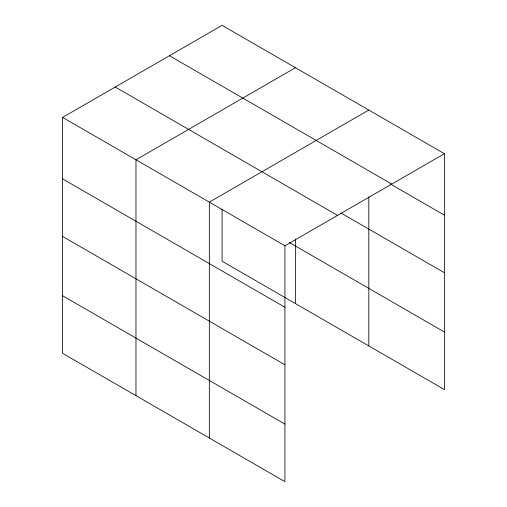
<?xml version="1.0" encoding="UTF-8"?>
<svg xmlns="http://www.w3.org/2000/svg" width="507" height="507" viewBox="0 0 507 507"><rect width="100%" height="100%" fill="white"/><g stroke="black" fill="none" stroke-linecap="round" stroke-linejoin="round"><path stroke-width="0.76" d="M284.921 364.799L284.921 245.775L62.602 117.421L62.602 353.297L284.921 481.65L284.921 364.799L62.602 236.446M222.079 209.188L222.079 261.225L444.398 389.579L444.398 153.703L222.079 25.35L62.602 117.421M295.442 67.704L135.971 159.781L135.971 395.656M368.811 110.063L209.334 202.135L209.334 438.01M284.921 245.775L444.398 153.703M169.452 55.732L391.765 184.085M390.599 184.117L444.398 215.171M340.698 212.858L444.398 272.728M115.235 87.039L337.548 215.393M289.275 242.466L444.398 332.022M62.602 178.895L284.921 307.248M62.602 295.746L284.921 424.099M368.811 196.76L368.811 345.939M295.442 238.911L295.442 303.579"/></g></svg>
